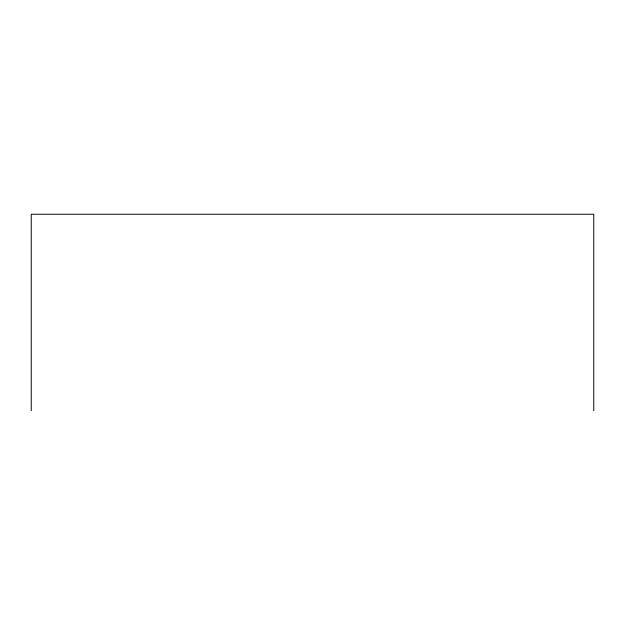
<?xml version="1.0" encoding="UTF-8"?>
<svg xmlns="http://www.w3.org/2000/svg" width="625" height="625" viewBox="0 0 625 625"><rect width="100%" height="100%" fill="white"/><g stroke="black" fill="none" stroke-linecap="round" stroke-linejoin="round"><path stroke-width="0.94" d="M593.75 410.742L593.75 214.258L31.25 214.258L31.25 410.742"/></g></svg>
